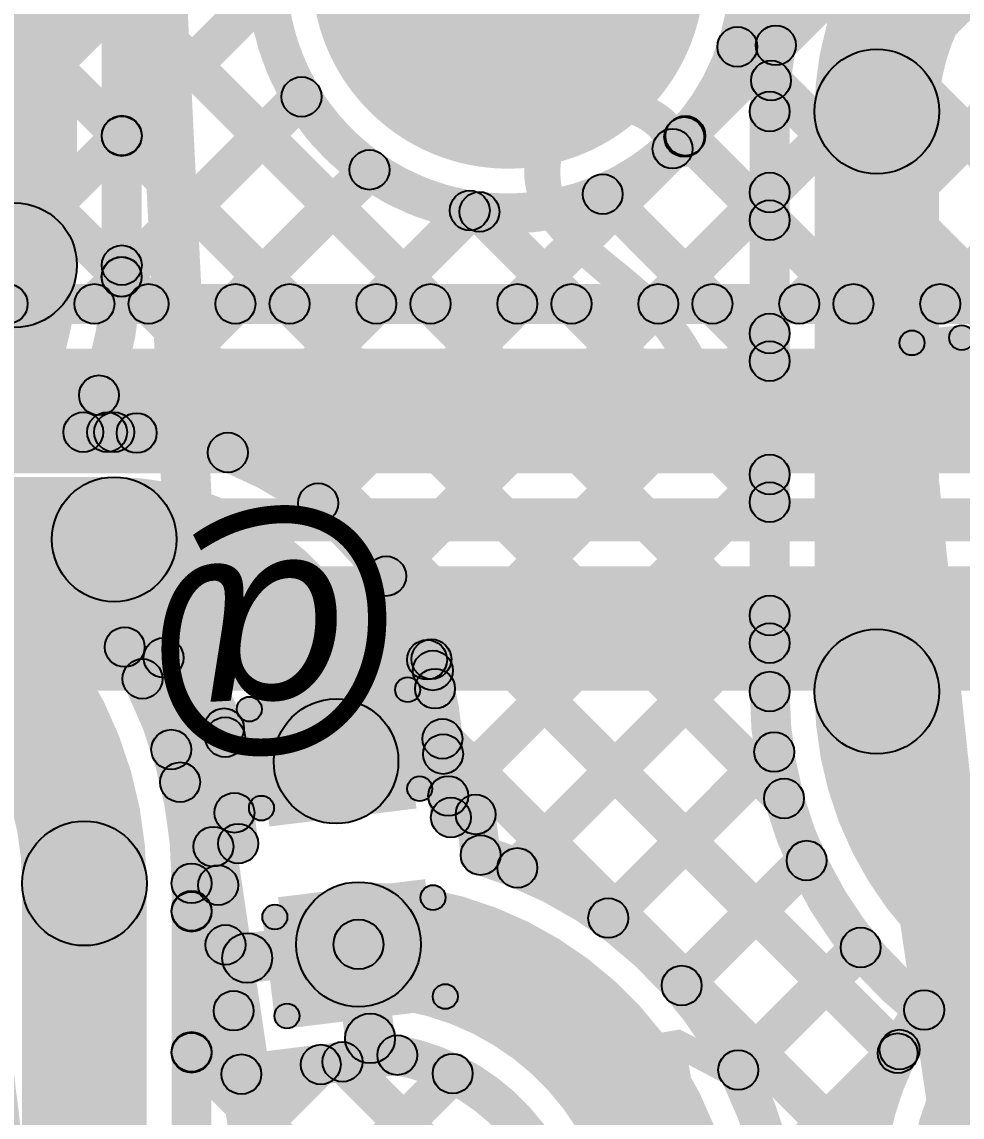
# Model space of a CAD drawing. Header units: millimetres. Extents: x -2.17 to 2.17, y -2.17 to 2.17.
# Drawn here: x -1.6715 to -1.4829, y -0.2296 to -0.0099 of the extents above; entities that cross this region are included whole.
import ezdxf

# ---------------------------------------------------------------- set-up
doc = ezdxf.new("R2010")
doc.units = ezdxf.units.MM
doc.header["$MEASUREMENT"] = 0
for name, color, linetype in [('BottomLayer', 5, 'Continuous'), ('BottomOverlay', 54, 'Continuous'), ('BottomSolder', 6, 'Continuous'), ('Mechanical2', 216, 'Continuous'), ('MultiLayer', 9, 'Continuous'), ('PadHoleLayer', 156, 'Continuous'), ('TopLayer', 1, 'Continuous'), ('TopOverlay', 2, 'Continuous'), ('TopPaste', 8, 'Continuous'), ('TopSolder', 216, 'Continuous')]:
    doc.layers.add(name, color=color, linetype=linetype)

# ---------------------------------------------------------------- blocks, each defined once
blk = doc.blocks.new('WS2812B_M____127')
at = {"layer": 'TopLayer'}
for points in [[(-0.09409, 0.05079), (-0.03504, 0.05079), (-0.03504, 0.01142), (-0.09409, 0.01142)], [(0.03504, 0.05079), (0.09409, 0.05079), (0.09409, 0.01142), (0.03504, 0.01142)], [(-0.09409, -0.01142), (-0.03504, -0.01142), (-0.03504, -0.05079), (-0.09409, -0.05079)], [(0.03504, -0.01142), (0.09409, -0.01142), (0.09409, -0.05079), (0.03504, -0.05079)]]:
    blk.add_hatch(color=1, dxfattribs=at).paths.add_polyline_path(points)
at = {"layer": 'TopOverlay'}
h = blk.add_hatch(color=2, dxfattribs=at)
edge = h.paths.add_edge_path()
edge.add_arc((-0.07, 0.07), 0.0025, 0, 360)
h = blk.add_hatch(color=2, dxfattribs=at)
edge = h.paths.add_edge_path()
edge.add_arc((-0.07, 0.07), 0.0025, 0, 360)
for points in [[(-0.07, 0.0675), (-0.07, 0.0725), (0.07, 0.0725), (0.07, 0.0675)], [(-0.0675, 0.06), (-0.0725, 0.06), (-0.0725, 0.07), (-0.0675, 0.07)], [(0.0725, 0.06), (0.0675, 0.06), (0.0675, 0.07), (0.0725, 0.07)], [(-0.0675, -0.07), (-0.0725, -0.07), (-0.0725, -0.06), (-0.0675, -0.06)], [(0.0725, -0.07), (0.0675, -0.07), (0.0675, -0.06), (0.0725, -0.06)], [(-0.07, -0.0725), (-0.07, -0.0675), (0.07, -0.0675), (0.07, -0.0725)]]:
    blk.add_hatch(color=2, dxfattribs=at).paths.add_polyline_path(points)
h = blk.add_hatch(color=2, dxfattribs=at)
edge = h.paths.add_edge_path()
edge.add_arc((0.07, 0.07), 0.0025, 0, 360)
h = blk.add_hatch(color=2, dxfattribs=at)
edge = h.paths.add_edge_path()
edge.add_arc((0.07, 0.07), 0.0025, 0, 360)
h = blk.add_hatch(color=2, dxfattribs=at)
edge = h.paths.add_edge_path()
edge.add_arc((-0.091, 0.061), 0.0025, 0, 360)
h = blk.add_hatch(color=2, dxfattribs=at)
edge = h.paths.add_edge_path()
edge.add_arc((-0.085, 0.061), 0.0025, 0, 360)
h = blk.add_hatch(color=2, dxfattribs=at)
edge = h.paths.add_edge_path()
edge.add_arc((-0.07, 0.06), 0.0025, 0, 360)
h = blk.add_hatch(color=2, dxfattribs=at)
edge = h.paths.add_edge_path()
edge.add_arc((0.07, 0.06), 0.0025, 0, 360)
h = blk.add_hatch(color=2, dxfattribs=at)
edge = h.paths.add_edge_path()
edge.add_arc((-0.07, -0.06), 0.0025, 0, 360)
h = blk.add_hatch(color=2, dxfattribs=at)
edge = h.paths.add_edge_path()
edge.add_arc((0.07, -0.06), 0.0025, 0, 360)
h = blk.add_hatch(color=2, dxfattribs=at)
edge = h.paths.add_edge_path()
edge.add_arc((-0.07, -0.07), 0.0025, 0, 360)
h = blk.add_hatch(color=2, dxfattribs=at)
edge = h.paths.add_edge_path()
edge.add_arc((-0.07, -0.07), 0.0025, 0, 360)
h = blk.add_hatch(color=2, dxfattribs=at)
edge = h.paths.add_edge_path()
edge.add_arc((0.07, -0.07), 0.0025, 0, 360)
h = blk.add_hatch(color=2, dxfattribs=at)
edge = h.paths.add_edge_path()
edge.add_arc((0.07, -0.07), 0.0025, 0, 360)
at = {"layer": 'TopPaste'}
for points in [[(-0.09409, 0.05079), (-0.03504, 0.05079), (-0.03504, 0.01142), (-0.09409, 0.01142)], [(0.03504, 0.05079), (0.09409, 0.05079), (0.09409, 0.01142), (0.03504, 0.01142)], [(-0.09409, -0.01142), (-0.03504, -0.01142), (-0.03504, -0.05079), (-0.09409, -0.05079)], [(0.03504, -0.01142), (0.09409, -0.01142), (0.09409, -0.05079), (0.03504, -0.05079)]]:
    blk.add_hatch(color=8, dxfattribs=at).paths.add_polyline_path(points)
at = {"layer": 'TopSolder'}
for points in [[(-0.09809, 0.05479), (-0.03104, 0.05479), (-0.03104, 0.00742), (-0.09809, 0.00742)], [(0.03104, 0.05479), (0.09809, 0.05479), (0.09809, 0.00742), (0.03104, 0.00742)], [(-0.09809, -0.00742), (-0.03104, -0.00742), (-0.03104, -0.05479), (-0.09809, -0.05479)], [(0.03104, -0.00742), (0.09809, -0.00742), (0.09809, -0.05479), (0.03104, -0.05479)]]:
    blk.add_hatch(color=216, dxfattribs=at).paths.add_polyline_path(points)
at = {"layer": 'TopOverlay', "const_width": 0.005}
blk.add_lwpolyline([(-0.085, 0.061, 1), (-0.091, 0.061, 1)], format="xyb", close=True, dxfattribs=at)
at = {"layer": 'TopOverlay'}
for centre in [(-0.07, 0.07), (-0.07, 0.07), (0.07, 0.07), (0.07, 0.07), (-0.091, 0.061), (-0.085, 0.061), (-0.07, 0.06), (0.07, 0.06), (-0.07, -0.06), (0.07, -0.06), (-0.07, -0.07), (-0.07, -0.07), (0.07, -0.07), (0.07, -0.07)]:
    blk.add_circle(centre, 0.0025, dxfattribs=at)
blk = doc.blocks.new('WS2812B_M____175')
at = {"layer": 'TopLayer'}
for points in [[(-0.09409, 0.05079), (-0.03504, 0.05079), (-0.03504, 0.01142), (-0.09409, 0.01142)], [(0.03504, 0.05079), (0.09409, 0.05079), (0.09409, 0.01142), (0.03504, 0.01142)], [(-0.09409, -0.01142), (-0.03504, -0.01142), (-0.03504, -0.05079), (-0.09409, -0.05079)], [(0.03504, -0.01142), (0.09409, -0.01142), (0.09409, -0.05079), (0.03504, -0.05079)]]:
    blk.add_hatch(color=1, dxfattribs=at).paths.add_polyline_path(points)
at = {"layer": 'TopOverlay'}
h = blk.add_hatch(color=2, dxfattribs=at)
edge = h.paths.add_edge_path()
edge.add_arc((-0.07, 0.07), 0.0025, 0, 360)
h = blk.add_hatch(color=2, dxfattribs=at)
edge = h.paths.add_edge_path()
edge.add_arc((-0.07, 0.07), 0.0025, 0, 360)
for points in [[(0.07, 0.0725), (0.07, 0.0675), (-0.07, 0.0675), (-0.07, 0.0725)], [(-0.0675, 0.06), (-0.0725, 0.06), (-0.0725, 0.07), (-0.0675, 0.07)], [(0.0725, 0.06), (0.0675, 0.06), (0.0675, 0.07), (0.0725, 0.07)], [(-0.0675, -0.07), (-0.0725, -0.07), (-0.0725, -0.06), (-0.0675, -0.06)], [(0.0725, -0.07), (0.0675, -0.07), (0.0675, -0.06), (0.0725, -0.06)], [(0.07, -0.0675), (0.07, -0.0725), (-0.07, -0.0725), (-0.07, -0.0675)]]:
    blk.add_hatch(color=2, dxfattribs=at).paths.add_polyline_path(points)
h = blk.add_hatch(color=2, dxfattribs=at)
edge = h.paths.add_edge_path()
edge.add_arc((0.07, 0.07), 0.0025, 0, 360)
h = blk.add_hatch(color=2, dxfattribs=at)
edge = h.paths.add_edge_path()
edge.add_arc((0.07, 0.07), 0.0025, 0, 360)
h = blk.add_hatch(color=2, dxfattribs=at)
edge = h.paths.add_edge_path()
edge.add_arc((-0.091, 0.061), 0.0025, 0, 360)
h = blk.add_hatch(color=2, dxfattribs=at)
edge = h.paths.add_edge_path()
edge.add_arc((-0.085, 0.061), 0.0025, 0, 360)
h = blk.add_hatch(color=2, dxfattribs=at)
edge = h.paths.add_edge_path()
edge.add_arc((-0.07, 0.06), 0.0025, 0, 360)
h = blk.add_hatch(color=2, dxfattribs=at)
edge = h.paths.add_edge_path()
edge.add_arc((0.07, 0.06), 0.0025, 0, 360)
h = blk.add_hatch(color=2, dxfattribs=at)
edge = h.paths.add_edge_path()
edge.add_arc((-0.07, -0.06), 0.0025, 0, 360)
h = blk.add_hatch(color=2, dxfattribs=at)
edge = h.paths.add_edge_path()
edge.add_arc((0.07, -0.06), 0.0025, 0, 360)
h = blk.add_hatch(color=2, dxfattribs=at)
edge = h.paths.add_edge_path()
edge.add_arc((-0.07, -0.07), 0.0025, 0, 360)
h = blk.add_hatch(color=2, dxfattribs=at)
edge = h.paths.add_edge_path()
edge.add_arc((-0.07, -0.07), 0.0025, 0, 360)
h = blk.add_hatch(color=2, dxfattribs=at)
edge = h.paths.add_edge_path()
edge.add_arc((0.07, -0.07), 0.0025, 0, 360)
h = blk.add_hatch(color=2, dxfattribs=at)
edge = h.paths.add_edge_path()
edge.add_arc((0.07, -0.07), 0.0025, 0, 360)
at = {"layer": 'TopPaste'}
for points in [[(-0.09409, 0.05079), (-0.03504, 0.05079), (-0.03504, 0.01142), (-0.09409, 0.01142)], [(0.03504, 0.05079), (0.09409, 0.05079), (0.09409, 0.01142), (0.03504, 0.01142)], [(-0.09409, -0.01142), (-0.03504, -0.01142), (-0.03504, -0.05079), (-0.09409, -0.05079)], [(0.03504, -0.01142), (0.09409, -0.01142), (0.09409, -0.05079), (0.03504, -0.05079)]]:
    blk.add_hatch(color=8, dxfattribs=at).paths.add_polyline_path(points)
at = {"layer": 'TopSolder'}
for points in [[(-0.09809, 0.05479), (-0.03104, 0.05479), (-0.03104, 0.00742), (-0.09809, 0.00742)], [(0.03104, 0.05479), (0.09809, 0.05479), (0.09809, 0.00742), (0.03104, 0.00742)], [(-0.09809, -0.00742), (-0.03104, -0.00742), (-0.03104, -0.05479), (-0.09809, -0.05479)], [(0.03104, -0.00742), (0.09809, -0.00742), (0.09809, -0.05479), (0.03104, -0.05479)]]:
    blk.add_hatch(color=216, dxfattribs=at).paths.add_polyline_path(points)
at = {"layer": 'TopOverlay', "const_width": 0.005}
blk.add_lwpolyline([(-0.085, 0.061, 1), (-0.091, 0.061, 1)], format="xyb", close=True, dxfattribs=at)
at = {"layer": 'TopOverlay'}
for centre in [(-0.07, 0.07), (-0.07, 0.07), (0.07, 0.07), (0.07, 0.07), (-0.091, 0.061), (-0.085, 0.061), (-0.07, 0.06), (0.07, 0.06), (-0.07, -0.06), (0.07, -0.06), (-0.07, -0.07), (-0.07, -0.07), (0.07, -0.07), (0.07, -0.07)]:
    blk.add_circle(centre, 0.0025, dxfattribs=at)
blk = doc.blocks.new('WS2812B_M____176')
at = {"layer": 'TopLayer'}
for points in [[(-0.09409, 0.05079), (-0.03504, 0.05079), (-0.03504, 0.01142), (-0.09409, 0.01142)], [(0.03504, 0.05079), (0.09409, 0.05079), (0.09409, 0.01142), (0.03504, 0.01142)], [(-0.09409, -0.01142), (-0.03504, -0.01142), (-0.03504, -0.05079), (-0.09409, -0.05079)], [(0.03504, -0.01142), (0.09409, -0.01142), (0.09409, -0.05079), (0.03504, -0.05079)]]:
    blk.add_hatch(color=1, dxfattribs=at).paths.add_polyline_path(points)
at = {"layer": 'TopOverlay'}
h = blk.add_hatch(color=2, dxfattribs=at)
edge = h.paths.add_edge_path()
edge.add_arc((-0.07, 0.07), 0.0025, 0, 360)
h = blk.add_hatch(color=2, dxfattribs=at)
edge = h.paths.add_edge_path()
edge.add_arc((-0.07, 0.07), 0.0025, 0, 360)
for points in [[(-0.07, 0.0675), (-0.07, 0.0725), (0.07, 0.0725), (0.07, 0.0675)], [(-0.0675, 0.06), (-0.0725, 0.06), (-0.0725, 0.07), (-0.0675, 0.07)], [(0.0725, 0.06), (0.0675, 0.06), (0.0675, 0.07), (0.0725, 0.07)], [(-0.0675, -0.07), (-0.0725, -0.07), (-0.0725, -0.06), (-0.0675, -0.06)], [(0.0725, -0.07), (0.0675, -0.07), (0.0675, -0.06), (0.0725, -0.06)], [(-0.07, -0.0725), (-0.07, -0.0675), (0.07, -0.0675), (0.07, -0.0725)]]:
    blk.add_hatch(color=2, dxfattribs=at).paths.add_polyline_path(points)
h = blk.add_hatch(color=2, dxfattribs=at)
edge = h.paths.add_edge_path()
edge.add_arc((0.07, 0.07), 0.0025, 0, 360)
h = blk.add_hatch(color=2, dxfattribs=at)
edge = h.paths.add_edge_path()
edge.add_arc((0.07, 0.07), 0.0025, 0, 360)
h = blk.add_hatch(color=2, dxfattribs=at)
edge = h.paths.add_edge_path()
edge.add_arc((-0.091, 0.061), 0.0025, 0, 360)
h = blk.add_hatch(color=2, dxfattribs=at)
edge = h.paths.add_edge_path()
edge.add_arc((-0.085, 0.061), 0.0025, 0, 360)
h = blk.add_hatch(color=2, dxfattribs=at)
edge = h.paths.add_edge_path()
edge.add_arc((-0.07, 0.06), 0.0025, 0, 360)
h = blk.add_hatch(color=2, dxfattribs=at)
edge = h.paths.add_edge_path()
edge.add_arc((0.07, 0.06), 0.0025, 0, 360)
h = blk.add_hatch(color=2, dxfattribs=at)
edge = h.paths.add_edge_path()
edge.add_arc((-0.07, -0.06), 0.0025, 0, 360)
h = blk.add_hatch(color=2, dxfattribs=at)
edge = h.paths.add_edge_path()
edge.add_arc((0.07, -0.06), 0.0025, 0, 360)
h = blk.add_hatch(color=2, dxfattribs=at)
edge = h.paths.add_edge_path()
edge.add_arc((-0.07, -0.07), 0.0025, 0, 360)
h = blk.add_hatch(color=2, dxfattribs=at)
edge = h.paths.add_edge_path()
edge.add_arc((-0.07, -0.07), 0.0025, 0, 360)
h = blk.add_hatch(color=2, dxfattribs=at)
edge = h.paths.add_edge_path()
edge.add_arc((0.07, -0.07), 0.0025, 0, 360)
h = blk.add_hatch(color=2, dxfattribs=at)
edge = h.paths.add_edge_path()
edge.add_arc((0.07, -0.07), 0.0025, 0, 360)
at = {"layer": 'TopPaste'}
for points in [[(-0.09409, 0.05079), (-0.03504, 0.05079), (-0.03504, 0.01142), (-0.09409, 0.01142)], [(0.03504, 0.05079), (0.09409, 0.05079), (0.09409, 0.01142), (0.03504, 0.01142)], [(-0.09409, -0.01142), (-0.03504, -0.01142), (-0.03504, -0.05079), (-0.09409, -0.05079)], [(0.03504, -0.01142), (0.09409, -0.01142), (0.09409, -0.05079), (0.03504, -0.05079)]]:
    blk.add_hatch(color=8, dxfattribs=at).paths.add_polyline_path(points)
at = {"layer": 'TopSolder'}
for points in [[(-0.09809, 0.05479), (-0.03104, 0.05479), (-0.03104, 0.00742), (-0.09809, 0.00742)], [(0.03104, 0.05479), (0.09809, 0.05479), (0.09809, 0.00742), (0.03104, 0.00742)], [(-0.09809, -0.00742), (-0.03104, -0.00742), (-0.03104, -0.05479), (-0.09809, -0.05479)], [(0.03104, -0.00742), (0.09809, -0.00742), (0.09809, -0.05479), (0.03104, -0.05479)]]:
    blk.add_hatch(color=216, dxfattribs=at).paths.add_polyline_path(points)
at = {"layer": 'TopOverlay', "const_width": 0.005}
blk.add_lwpolyline([(-0.085, 0.061, 1), (-0.091, 0.061, 1)], format="xyb", close=True, dxfattribs=at)
at = {"layer": 'TopOverlay'}
for centre in [(-0.07, 0.07), (-0.07, 0.07), (0.07, 0.07), (0.07, 0.07), (-0.091, 0.061), (-0.085, 0.061), (-0.07, 0.06), (0.07, 0.06), (-0.07, -0.06), (0.07, -0.06), (-0.07, -0.07), (-0.07, -0.07), (0.07, -0.07), (0.07, -0.07)]:
    blk.add_circle(centre, 0.0025, dxfattribs=at)
blk = doc.blocks.new('C__0402_302')
at = {"layer": 'TopLayer'}
for points in [[(-0.0275, -0.0125), (-0.0275, 0.0125), (-0.0095, 0.0125), (-0.0095, -0.0125)], [(0.0095, -0.0125), (0.0095, 0.0125), (0.0275, 0.0125), (0.0275, -0.0125)]]:
    blk.add_hatch(color=1, dxfattribs=at).paths.add_polyline_path(points)
at = {"layer": 'TopOverlay'}
h = blk.add_hatch(color=2, dxfattribs=at)
edge = h.paths.add_edge_path()
edge.add_arc((-0.031, 0.016), 0.0025, 0, 360)
h = blk.add_hatch(color=2, dxfattribs=at)
edge = h.paths.add_edge_path()
edge.add_arc((-0.031, 0.016), 0.0025, 0, 360)
for points in [[(-0.011, 0.0185), (-0.011, 0.0135), (-0.031, 0.0135), (-0.031, 0.0185)], [(0.031, 0.0185), (0.031, 0.0135), (0.011, 0.0135), (0.011, 0.0185)], [(-0.0335, 0.016), (-0.0285, 0.016), (-0.0285, -0.016), (-0.0335, -0.016)], [(0.0285, 0.016), (0.0335, 0.016), (0.0335, -0.016), (0.0285, -0.016)], [(-0.011, -0.0135), (-0.011, -0.0185), (-0.031, -0.0185), (-0.031, -0.0135)], [(0.031, -0.0135), (0.031, -0.0185), (0.011, -0.0185), (0.011, -0.0135)]]:
    blk.add_hatch(color=2, dxfattribs=at).paths.add_polyline_path(points)
h = blk.add_hatch(color=2, dxfattribs=at)
edge = h.paths.add_edge_path()
edge.add_arc((-0.011, 0.016), 0.0025, 0, 360)
h = blk.add_hatch(color=2, dxfattribs=at)
edge = h.paths.add_edge_path()
edge.add_arc((0.011, 0.016), 0.0025, 0, 360)
h = blk.add_hatch(color=2, dxfattribs=at)
edge = h.paths.add_edge_path()
edge.add_arc((0.031, 0.016), 0.0025, 0, 360)
h = blk.add_hatch(color=2, dxfattribs=at)
edge = h.paths.add_edge_path()
edge.add_arc((0.031, 0.016), 0.0025, 0, 360)
h = blk.add_hatch(color=2, dxfattribs=at)
edge = h.paths.add_edge_path()
edge.add_arc((-0.031, -0.016), 0.0025, 0, 360)
h = blk.add_hatch(color=2, dxfattribs=at)
edge = h.paths.add_edge_path()
edge.add_arc((-0.031, -0.016), 0.0025, 0, 360)
h = blk.add_hatch(color=2, dxfattribs=at)
edge = h.paths.add_edge_path()
edge.add_arc((-0.011, -0.016), 0.0025, 0, 360)
h = blk.add_hatch(color=2, dxfattribs=at)
edge = h.paths.add_edge_path()
edge.add_arc((0.011, -0.016), 0.0025, 0, 360)
h = blk.add_hatch(color=2, dxfattribs=at)
edge = h.paths.add_edge_path()
edge.add_arc((0.031, -0.016), 0.0025, 0, 360)
h = blk.add_hatch(color=2, dxfattribs=at)
edge = h.paths.add_edge_path()
edge.add_arc((0.031, -0.016), 0.0025, 0, 360)
at = {"layer": 'TopPaste'}
for points in [[(-0.0275, -0.0125), (-0.0275, 0.0125), (-0.0095, 0.0125), (-0.0095, -0.0125)], [(0.0095, -0.0125), (0.0095, 0.0125), (0.0275, 0.0125), (0.0275, -0.0125)]]:
    blk.add_hatch(color=8, dxfattribs=at).paths.add_polyline_path(points)
at = {"layer": 'TopSolder'}
for points in [[(-0.02986, -0.01486), (-0.02986, 0.01486), (-0.00714, 0.01486), (-0.00714, -0.01486)], [(0.00714, -0.01486), (0.00714, 0.01486), (0.02986, 0.01486), (0.02986, -0.01486)]]:
    blk.add_hatch(color=216, dxfattribs=at).paths.add_polyline_path(points)
at = {"layer": 'TopOverlay'}
for centre in [(-0.031, 0.016), (-0.031, 0.016), (-0.011, 0.016), (0.011, 0.016), (0.031, 0.016), (0.031, 0.016), (-0.031, -0.016), (-0.031, -0.016), (-0.011, -0.016), (0.011, -0.016), (0.031, -0.016), (0.031, -0.016)]:
    blk.add_circle(centre, 0.0025, dxfattribs=at)

msp = doc.modelspace()

# ---------------------------------------------------------------- hatches: boundary and pattern name
at = {"layer": 'BottomLayer'}
for points in [[(-1.96733, 0.24906), (-1.96168, 0.25472), (-1.64329, -0.06367), (-1.64895, -0.06933)], [(-1.93905, 0.24906), (-1.93339, 0.25472), (-1.615, -0.06367), (-1.62066, -0.06933)], [(-1.91077, 0.24906), (-1.90511, 0.25472), (-1.58672, -0.06367), (-1.59238, -0.06933)], [(-1.71073, -0.06933), (-1.71638, -0.06367), (-1.398, 0.25472), (-1.39234, 0.24906)], [(-1.54102, -0.06933), (-1.54668, -0.06367), (-1.22829, 0.25472), (-1.22263, 0.24906)], [(-1.53581, -0.03583), (-1.54147, -0.03018), (-1.25657, 0.25472), (-1.25092, 0.24906)], [(-1.51274, -0.06933), (-1.51839, -0.06367), (-1.25037, 0.20436), (-1.24471, 0.1987)], [(-1.48445, -0.06933), (-1.49011, -0.06367), (-1.25221, 0.17423), (-1.24655, 0.16858)], [(-1.53016, 0.00987), (-1.5245, 0.01553), (-1.4453, -0.06367), (-1.45096, -0.06933)], [(-1.68244, -0.06933), (-1.6881, -0.06367), (-1.62507, -0.00064), (-1.61942, -0.0063)], [(-1.53082, -0.01775), (-1.52516, -0.01209), (-1.47358, -0.06367), (-1.47924, -0.06933)], [(-1.65416, -0.06933), (-1.65982, -0.06367), (-1.61827, -0.02212), (-1.61261, -0.02778)], [(-1.54125, -0.0356), (-1.5356, -0.02994), (-1.50187, -0.06367), (-1.50752, -0.06933)], [(-1.56931, -0.06933), (-1.57496, -0.06367), (-1.54382, -0.03253), (-1.53817, -0.03819)], [(-1.62588, -0.06933), (-1.63153, -0.06367), (-1.60462, -0.03676), (-1.59896, -0.04242)], [(-1.55783, -0.04731), (-1.55217, -0.04165), (-1.53015, -0.06367), (-1.53581, -0.06933)], [(-1.59759, -0.06933), (-1.60325, -0.06367), (-1.5845, -0.04493), (-1.57885, -0.05059)], [(-1.58256, -0.05086), (-1.57691, -0.0452), (-1.55844, -0.06367), (-1.56409, -0.06933)], [(-1.905, -0.0705), (-1.905, -0.0625), (-1.38339, -0.0625), (-1.38339, -0.0705)], [(-1.905, -0.1005), (-1.905, -0.0755), (-1.38339, -0.0755), (-1.38339, -0.1005)], [(-1.97, -0.11411), (-1.97, -0.10611), (-1.272, -0.10611), (-1.272, -0.11411)], [(-1.905, -0.1135), (-1.905, -0.1055), (-1.38339, -0.1055), (-1.38339, -0.1135)], [(-1.97, -0.14411), (-1.97, -0.11911), (-1.272, -0.11911), (-1.272, -0.14411)]]:
    msp.add_hatch(color=5, dxfattribs=at).paths.add_polyline_path(points)
h = msp.add_hatch(color=5, dxfattribs=at)
edge = h.paths.add_edge_path()
edge.add_arc((-1.574, 0), 0.03, 0, 360)
h = msp.add_hatch(color=5, dxfattribs=at)
edge = h.paths.add_edge_path()
edge.add_arc((-1.52799, -0.01492), 0.004, 0, 360)
h = msp.add_hatch(color=5, dxfattribs=at)
edge = h.paths.add_edge_path()
edge.add_arc((-1.61544, -0.02495), 0.004, 0, 360)
h = msp.add_hatch(color=5, dxfattribs=at)
edge = h.paths.add_edge_path()
edge.add_arc((-1.53864, -0.033), 0.004, 0, 360)
h = msp.add_hatch(color=5, dxfattribs=at)
edge = h.paths.add_edge_path()
edge.add_arc((-1.53842, -0.03277), 0.004, 0, 360)
h = msp.add_hatch(color=5, dxfattribs=at)
edge = h.paths.add_edge_path()
edge.add_arc((-1.54099, -0.03536), 0.004, 0, 360)
h = msp.add_hatch(color=5, dxfattribs=at)
edge = h.paths.add_edge_path()
edge.add_arc((-1.60179, -0.03959), 0.004, 0, 360)
h = msp.add_hatch(color=5, dxfattribs=at)
edge = h.paths.add_edge_path()
edge.add_arc((-1.555, -0.04448), 0.004, 0, 360)
h = msp.add_hatch(color=5, dxfattribs=at)
edge = h.paths.add_edge_path()
edge.add_arc((-1.58168, -0.04776), 0.004, 0, 360)
h = msp.add_hatch(color=5, dxfattribs=at)
edge = h.paths.add_edge_path()
edge.add_arc((-1.57973, -0.04803), 0.004, 0, 360)
h = msp.add_hatch(color=5, dxfattribs=at)
edge = h.paths.add_edge_path()
edge.add_arc((-1.6744, -0.0665), 0.004, 0, 360)
h = msp.add_hatch(color=5, dxfattribs=at)
edge = h.paths.add_edge_path()
edge.add_arc((-1.65699, -0.0665), 0.004, 0, 360)
h = msp.add_hatch(color=5, dxfattribs=at)
edge = h.paths.add_edge_path()
edge.add_arc((-1.64612, -0.0665), 0.004, 0, 360)
h = msp.add_hatch(color=5, dxfattribs=at)
edge = h.paths.add_edge_path()
edge.add_arc((-1.6287, -0.0665), 0.004, 0, 360)
h = msp.add_hatch(color=5, dxfattribs=at)
edge = h.paths.add_edge_path()
edge.add_arc((-1.61783, -0.0665), 0.004, 0, 360)
h = msp.add_hatch(color=5, dxfattribs=at)
edge = h.paths.add_edge_path()
edge.add_arc((-1.60042, -0.0665), 0.004, 0, 360)
h = msp.add_hatch(color=5, dxfattribs=at)
edge = h.paths.add_edge_path()
edge.add_arc((-1.58955, -0.0665), 0.004, 0, 360)
h = msp.add_hatch(color=5, dxfattribs=at)
edge = h.paths.add_edge_path()
edge.add_arc((-1.57213, -0.0665), 0.004, 0, 360)
h = msp.add_hatch(color=5, dxfattribs=at)
edge = h.paths.add_edge_path()
edge.add_arc((-1.56126, -0.0665), 0.004, 0, 360)
h = msp.add_hatch(color=5, dxfattribs=at)
edge = h.paths.add_edge_path()
edge.add_arc((-1.54385, -0.0665), 0.004, 0, 360)
h = msp.add_hatch(color=5, dxfattribs=at)
edge = h.paths.add_edge_path()
edge.add_arc((-1.53298, -0.0665), 0.004, 0, 360)
h = msp.add_hatch(color=5, dxfattribs=at)
edge = h.paths.add_edge_path()
edge.add_arc((-1.51557, -0.0665), 0.004, 0, 360)
h = msp.add_hatch(color=5, dxfattribs=at)
edge = h.paths.add_edge_path()
edge.add_arc((-1.5047, -0.0665), 0.004, 0, 360)
h = msp.add_hatch(color=5, dxfattribs=at)
edge = h.paths.add_edge_path()
edge.add_arc((-1.48728, -0.0665), 0.004, 0, 360)
at = {"layer": 'BottomSolder'}
h = msp.add_hatch(color=6, dxfattribs=at)
edge = h.paths.add_edge_path()
edge.add_arc((-1.574, 0), 0.034, 0, 360)
at = {"layer": 'MultiLayer'}
h = msp.add_hatch(color=9, dxfattribs=at)
edge = h.paths.add_edge_path()
edge.add_arc((-1.574, 0), 0.03, 0, 360)
at = {"layer": 'PadHoleLayer'}
h = msp.add_hatch(color=156, dxfattribs=at)
edge = h.paths.add_edge_path()
edge.add_arc((-1.574, 0), 0.03937, 0, 360)
at = {"layer": 'TopLayer'}
for points in [[(-1.6605, -0.05874), (-1.6855, -0.05874), (-1.6855, 0.04057), (-1.6605, 0.04057)], [(-1.6475, -0.05874), (-1.6555, -0.05874), (-1.6555, 0.04057), (-1.6475, 0.04057)], [(-1.64867, -0.03556), (-1.65433, -0.0299), (-1.62507, -0.00064), (-1.61942, -0.0063)], [(-1.65433, -0.00738), (-1.64867, -0.00172), (-1.51867, -0.13172), (-1.52433, -0.13738)], [(-1.53581, -0.03583), (-1.54147, -0.03018), (-1.52309, -0.01179), (-1.51743, -0.01745)], [(-1.53082, -0.01775), (-1.52516, -0.01209), (-1.5184, -0.01885), (-1.52406, -0.02451)], [(-1.64871, -0.06388), (-1.65436, -0.05822), (-1.61827, -0.02212), (-1.61261, -0.02778)], [(-1.5175, -0.14426), (-1.5255, -0.14426), (-1.5255, -0.0279), (-1.5175, -0.0279)], [(-1.4875, -0.14426), (-1.5125, -0.14426), (-1.5125, -0.0279), (-1.4875, -0.0279)], [(-1.65433, -0.03566), (-1.64867, -0.03), (-1.51579, -0.16289), (-1.52145, -0.16854)], [(-1.54125, -0.0356), (-1.5356, -0.02994), (-1.51867, -0.04687), (-1.52433, -0.05252)], [(-1.60926, -0.10928), (-1.61492, -0.10363), (-1.54382, -0.03253), (-1.53817, -0.03819)], [(-1.65161, -0.09506), (-1.65727, -0.08941), (-1.60462, -0.03676), (-1.59896, -0.04242)], [(-1.59562, -0.12393), (-1.60128, -0.11827), (-1.52433, -0.04132), (-1.51867, -0.04698)], [(-1.55783, -0.04731), (-1.55217, -0.04165), (-1.51867, -0.07515), (-1.52433, -0.08081)], [(-1.62739, -0.09913), (-1.63305, -0.09347), (-1.5845, -0.04493), (-1.57885, -0.05059)], [(-1.58256, -0.05086), (-1.57691, -0.0452), (-1.51867, -0.10344), (-1.52433, -0.10909)], [(-1.65436, -0.06391), (-1.64871, -0.05825), (-1.49298, -0.21398), (-1.49864, -0.21963)], [(-1.58626, -0.14285), (-1.59191, -0.13719), (-1.52433, -0.06961), (-1.51867, -0.07526)], [(-1.65891, -0.08765), (-1.65325, -0.08199), (-1.64568, -0.08956), (-1.65134, -0.09522)], [(-1.65922, -0.09623), (-1.65922, -0.08823), (-1.65302, -0.08823), (-1.65302, -0.09623)], [(-1.58316, -0.16804), (-1.58882, -0.16238), (-1.52433, -0.09789), (-1.51867, -0.10355)], [(-1.728, -0.12623), (-1.728, -0.10123), (-1.65302, -0.10123), (-1.65302, -0.12623)], [(-1.5693, -0.18246), (-1.57496, -0.17681), (-1.52433, -0.12617), (-1.51867, -0.13183)], [(-1.64451, -0.14453), (-1.65016, -0.13887), (-1.64594, -0.13465), (-1.64028, -0.14031)], [(-1.59333, -0.13825), (-1.58539, -0.13727), (-1.58467, -0.1432), (-1.59261, -0.14417)], [(-1.63697, -0.16528), (-1.64263, -0.15962), (-1.63359, -0.15059), (-1.62794, -0.15624)], [(-1.63495, -0.15211), (-1.62701, -0.15113), (-1.62417, -0.17428), (-1.63211, -0.17525)], [(-1.58999, -0.15657), (-1.58434, -0.15091), (-1.49936, -0.23588), (-1.50502, -0.24154)], [(-1.6444, -0.15873), (-1.63874, -0.15307), (-1.62608, -0.16574), (-1.63173, -0.17139)], [(-1.55107, -0.19252), (-1.55673, -0.18686), (-1.52342, -0.15355), (-1.51776, -0.15921)], [(-1.591, -0.15729), (-1.58305, -0.15632), (-1.58149, -0.16904), (-1.58943, -0.17001)], [(-1.58498, -0.17349), (-1.58595, -0.16555), (-1.58099, -0.16494), (-1.58001, -0.17288)], [(-1.58447, -0.1694), (-1.57653, -0.16843), (-1.57553, -0.17657), (-1.58347, -0.17755)], [(-1.63262, -0.17934), (-1.63359, -0.1714), (-1.62863, -0.17079), (-1.62766, -0.17873)], [(-1.63708, -0.17586), (-1.62914, -0.17489), (-1.62353, -0.22054), (-1.63147, -0.22152)], [(-1.53634, -0.20606), (-1.54199, -0.20041), (-1.51692, -0.17534), (-1.51127, -0.18099)], [(-1.63467, -0.19126), (-1.64033, -0.18561), (-1.63499, -0.18026), (-1.62933, -0.18592)], [(-1.6465, -0.27953), (-1.6715, -0.27953), (-1.6715, -0.18273), (-1.6465, -0.18273)], [(-1.6335, -0.27953), (-1.6415, -0.27953), (-1.6415, -0.18273), (-1.6335, -0.18273)], [(-1.64033, -0.19108), (-1.63467, -0.18543), (-1.62786, -0.19224), (-1.63352, -0.19789)], [(-1.62572, -0.20268), (-1.62694, -0.19275), (-1.60461, -0.19001), (-1.60339, -0.19994)], [(-1.52498, -0.223), (-1.53064, -0.21734), (-1.50607, -0.19277), (-1.50041, -0.19843)], [(-1.60896, -0.19558), (-1.59904, -0.19436), (-1.59672, -0.21322), (-1.60665, -0.21444)], [(-1.63467, -0.21955), (-1.64033, -0.21389), (-1.63189, -0.20545), (-1.62624, -0.21111)], [(-1.64033, -0.21937), (-1.63467, -0.21371), (-1.55867, -0.28971), (-1.56433, -0.29537)], [(-1.62701, -0.225), (-1.62799, -0.21706), (-1.59671, -0.21322), (-1.59573, -0.22116)], [(-1.51757, -0.24387), (-1.52323, -0.23821), (-1.49827, -0.21325), (-1.49261, -0.21891)], [(-1.63467, -0.24783), (-1.64033, -0.24217), (-1.6144, -0.21625), (-1.60874, -0.2219)], [(-1.61004, -0.22137), (-1.60439, -0.21571), (-1.55867, -0.26143), (-1.56433, -0.26708)], [(-1.63467, -0.27612), (-1.64033, -0.27046), (-1.58794, -0.21807), (-1.58228, -0.22373)]]:
    msp.add_hatch(color=1, dxfattribs=at).paths.add_polyline_path(points)
h = msp.add_hatch(color=1, dxfattribs=at)
edge = h.paths.add_edge_path()
edge.add_arc((-1.574, 0), 0.03, 0, 360)
h = msp.add_hatch(color=1, dxfattribs=at)
edge = h.paths.add_edge_path()
edge.add_arc((-1.52799, -0.01492), 0.004, 0, 360)
h = msp.add_hatch(color=1, dxfattribs=at)
edge = h.paths.add_edge_path()
edge.add_arc((-1.52026, -0.01462), 0.004, 0, 360)
h = msp.add_hatch(color=1, dxfattribs=at)
edge = h.paths.add_edge_path()
edge.add_arc((-1.5, -0.0279), 0.0125, 0, 360)
h = msp.add_hatch(color=1, dxfattribs=at)
edge = h.paths.add_edge_path()
edge.add_arc((-1.5, -0.0279), 0.0125, 0, 360)
h = msp.add_hatch(color=1, dxfattribs=at)
edge = h.paths.add_edge_path()
edge.add_arc((-1.52123, -0.02168), 0.004, 0, 360)
h = msp.add_hatch(color=1, dxfattribs=at)
edge = h.paths.add_edge_path()
edge.add_arc((-1.61544, -0.02495), 0.004, 0, 360)
h = msp.add_hatch(color=1, dxfattribs=at)
edge = h.paths.add_edge_path()
edge.add_arc((-1.5215, -0.0279), 0.004, 0, 360)
h = msp.add_hatch(color=1, dxfattribs=at)
edge = h.paths.add_edge_path()
edge.add_arc((-1.5215, -0.0279), 0.004, 0, 360)
h = msp.add_hatch(color=1, dxfattribs=at)
edge = h.paths.add_edge_path()
edge.add_arc((-1.6515, -0.03273), 0.004, 0, 360)
h = msp.add_hatch(color=1, dxfattribs=at)
edge = h.paths.add_edge_path()
edge.add_arc((-1.6515, -0.03283), 0.004, 0, 360)
h = msp.add_hatch(color=1, dxfattribs=at)
edge = h.paths.add_edge_path()
edge.add_arc((-1.53864, -0.033), 0.004, 0, 360)
h = msp.add_hatch(color=1, dxfattribs=at)
edge = h.paths.add_edge_path()
edge.add_arc((-1.53842, -0.03277), 0.004, 0, 360)
h = msp.add_hatch(color=1, dxfattribs=at)
edge = h.paths.add_edge_path()
edge.add_arc((-1.54099, -0.03536), 0.004, 0, 360)
h = msp.add_hatch(color=1, dxfattribs=at)
edge = h.paths.add_edge_path()
edge.add_arc((-1.60179, -0.03959), 0.004, 0, 360)
h = msp.add_hatch(color=1, dxfattribs=at)
edge = h.paths.add_edge_path()
edge.add_arc((-1.555, -0.04448), 0.004, 0, 360)
h = msp.add_hatch(color=1, dxfattribs=at)
edge = h.paths.add_edge_path()
edge.add_arc((-1.5215, -0.04415), 0.004, 0, 360)
h = msp.add_hatch(color=1, dxfattribs=at)
edge = h.paths.add_edge_path()
edge.add_arc((-1.58168, -0.04776), 0.004, 0, 360)
h = msp.add_hatch(color=1, dxfattribs=at)
edge = h.paths.add_edge_path()
edge.add_arc((-1.57973, -0.04803), 0.004, 0, 360)
h = msp.add_hatch(color=1, dxfattribs=at)
edge = h.paths.add_edge_path()
edge.add_arc((-1.5215, -0.0497), 0.004, 0, 360)
h = msp.add_hatch(color=1, dxfattribs=at)
edge = h.paths.add_edge_path()
edge.add_arc((-1.673, -0.05874), 0.0125, 0, 360)
h = msp.add_hatch(color=1, dxfattribs=at)
edge = h.paths.add_edge_path()
edge.add_arc((-1.673, -0.05874), 0.0125, 0, 360)
h = msp.add_hatch(color=1, dxfattribs=at)
edge = h.paths.add_edge_path()
edge.add_arc((-1.6515, -0.05874), 0.004, 0, 360)
h = msp.add_hatch(color=1, dxfattribs=at)
edge = h.paths.add_edge_path()
edge.add_arc((-1.6515, -0.05874), 0.004, 0, 360)
h = msp.add_hatch(color=1, dxfattribs=at)
edge = h.paths.add_edge_path()
edge.add_arc((-1.65153, -0.06105), 0.004, 0, 360)
h = msp.add_hatch(color=1, dxfattribs=at)
edge = h.paths.add_edge_path()
edge.add_arc((-1.65154, -0.06108), 0.004, 0, 360)
h = msp.add_hatch(color=1, dxfattribs=at)
edge = h.paths.add_edge_path()
edge.add_arc((-1.5215, -0.07243), 0.004, 0, 360)
h = msp.add_hatch(color=1, dxfattribs=at)
edge = h.paths.add_edge_path()
edge.add_arc((-1.5215, -0.07798), 0.004, 0, 360)
h = msp.add_hatch(color=1, dxfattribs=at)
edge = h.paths.add_edge_path()
edge.add_arc((-1.65608, -0.08482), 0.004, 0, 360)
h = msp.add_hatch(color=1, dxfattribs=at)
edge = h.paths.add_edge_path()
edge.add_arc((-1.65922, -0.09223), 0.004, 0, 360)
h = msp.add_hatch(color=1, dxfattribs=at)
edge = h.paths.add_edge_path()
edge.add_arc((-1.65922, -0.09223), 0.004, 0, 360)
h = msp.add_hatch(color=1, dxfattribs=at)
edge = h.paths.add_edge_path()
edge.add_arc((-1.65444, -0.09223), 0.004, 0, 360)
h = msp.add_hatch(color=1, dxfattribs=at)
edge = h.paths.add_edge_path()
edge.add_arc((-1.65302, -0.09223), 0.004, 0, 360)
h = msp.add_hatch(color=1, dxfattribs=at)
edge = h.paths.add_edge_path()
edge.add_arc((-1.65302, -0.09223), 0.004, 0, 360)
h = msp.add_hatch(color=1, dxfattribs=at)
edge = h.paths.add_edge_path()
edge.add_arc((-1.64851, -0.09239), 0.004, 0, 360)
h = msp.add_hatch(color=1, dxfattribs=at)
edge = h.paths.add_edge_path()
edge.add_arc((-1.63022, -0.0963), 0.004, 0, 360)
h = msp.add_hatch(color=1, dxfattribs=at)
edge = h.paths.add_edge_path()
edge.add_arc((-1.5215, -0.10072), 0.004, 0, 360)
h = msp.add_hatch(color=1, dxfattribs=at)
edge = h.paths.add_edge_path()
edge.add_arc((-1.65302, -0.11373), 0.0125, 0, 360)
h = msp.add_hatch(color=1, dxfattribs=at)
edge = h.paths.add_edge_path()
edge.add_arc((-1.65302, -0.11373), 0.0125, 0, 360)
h = msp.add_hatch(color=1, dxfattribs=at)
edge = h.paths.add_edge_path()
edge.add_arc((-1.61209, -0.10646), 0.004, 0, 360)
h = msp.add_hatch(color=1, dxfattribs=at)
edge = h.paths.add_edge_path()
edge.add_arc((-1.5215, -0.10626), 0.004, 0, 360)
h = msp.add_hatch(color=1, dxfattribs=at)
edge = h.paths.add_edge_path()
edge.add_arc((-1.59845, -0.1211), 0.004, 0, 360)
h = msp.add_hatch(color=1, dxfattribs=at)
edge = h.paths.add_edge_path()
edge.add_arc((-1.5215, -0.129), 0.004, 0, 360)
h = msp.add_hatch(color=1, dxfattribs=at)
edge = h.paths.add_edge_path()
edge.add_arc((-1.65091, -0.13533), 0.004, 0, 360)
h = msp.add_hatch(color=1, dxfattribs=at)
edge = h.paths.add_edge_path()
edge.add_arc((-1.65091, -0.13533), 0.004, 0, 360)
h = msp.add_hatch(color=1, dxfattribs=at)
edge = h.paths.add_edge_path()
edge.add_arc((-1.5215, -0.13455), 0.004, 0, 360)
h = msp.add_hatch(color=1, dxfattribs=at)
edge = h.paths.add_edge_path()
edge.add_arc((-1.5, -0.14426), 0.0125, 0, 360)
h = msp.add_hatch(color=1, dxfattribs=at)
edge = h.paths.add_edge_path()
edge.add_arc((-1.5, -0.14426), 0.0125, 0, 360)
h = msp.add_hatch(color=1, dxfattribs=at)
edge = h.paths.add_edge_path()
edge.add_arc((-1.64311, -0.13748), 0.004, 0, 360)
h = msp.add_hatch(color=1, dxfattribs=at)
edge = h.paths.add_edge_path()
edge.add_arc((-1.59023, -0.13787), 0.004, 0, 360)
h = msp.add_hatch(color=1, dxfattribs=at)
edge = h.paths.add_edge_path()
edge.add_arc((-1.59023, -0.13787), 0.004, 0, 360)
h = msp.add_hatch(color=1, dxfattribs=at)
edge = h.paths.add_edge_path()
edge.add_arc((-1.58936, -0.13776), 0.004, 0, 360)
h = msp.add_hatch(color=1, dxfattribs=at)
edge = h.paths.add_edge_path()
edge.add_arc((-1.58909, -0.14002), 0.004, 0, 360)
h = msp.add_hatch(color=1, dxfattribs=at)
edge = h.paths.add_edge_path()
edge.add_arc((-1.64734, -0.1417), 0.004, 0, 360)
h = msp.add_hatch(color=1, dxfattribs=at)
edge = h.paths.add_edge_path()
edge.add_arc((-1.58864, -0.14368), 0.004, 0, 360)
h = msp.add_hatch(color=1, dxfattribs=at)
edge = h.paths.add_edge_path()
edge.add_arc((-1.58864, -0.14368), 0.004, 0, 360)
h = msp.add_hatch(color=1, dxfattribs=at)
edge = h.paths.add_edge_path()
edge.add_arc((-1.58864, -0.14368), 0.004, 0, 360)
h = msp.add_hatch(color=1, dxfattribs=at)
edge = h.paths.add_edge_path()
edge.add_arc((-1.5215, -0.14426), 0.004, 0, 360)
h = msp.add_hatch(color=1, dxfattribs=at)
edge = h.paths.add_edge_path()
edge.add_arc((-1.5215, -0.14426), 0.004, 0, 360)
h = msp.add_hatch(color=1, dxfattribs=at)
edge = h.paths.add_edge_path()
edge.add_arc((-1.60851, -0.15825), 0.0125, 0, 360)
h = msp.add_hatch(color=1, dxfattribs=at)
edge = h.paths.add_edge_path()
edge.add_arc((-1.63098, -0.15162), 0.004, 0, 360)
h = msp.add_hatch(color=1, dxfattribs=at)
edge = h.paths.add_edge_path()
edge.add_arc((-1.63098, -0.15162), 0.004, 0, 360)
h = msp.add_hatch(color=1, dxfattribs=at)
edge = h.paths.add_edge_path()
edge.add_arc((-1.63076, -0.15341), 0.004, 0, 360)
h = msp.add_hatch(color=1, dxfattribs=at)
edge = h.paths.add_edge_path()
edge.add_arc((-1.58716, -0.15374), 0.004, 0, 360)
h = msp.add_hatch(color=1, dxfattribs=at)
edge = h.paths.add_edge_path()
edge.add_arc((-1.64157, -0.1559), 0.004, 0, 360)
h = msp.add_hatch(color=1, dxfattribs=at)
edge = h.paths.add_edge_path()
edge.add_arc((-1.58702, -0.1568), 0.004, 0, 360)
h = msp.add_hatch(color=1, dxfattribs=at)
edge = h.paths.add_edge_path()
edge.add_arc((-1.58702, -0.1568), 0.004, 0, 360)
h = msp.add_hatch(color=1, dxfattribs=at)
edge = h.paths.add_edge_path()
edge.add_arc((-1.52059, -0.15638), 0.004, 0, 360)
h = msp.add_hatch(color=1, dxfattribs=at)
edge = h.paths.add_edge_path()
edge.add_arc((-1.6398, -0.16245), 0.004, 0, 360)
h = msp.add_hatch(color=1, dxfattribs=at)
edge = h.paths.add_edge_path()
edge.add_arc((-1.58599, -0.16521), 0.004, 0, 360)
h = msp.add_hatch(color=1, dxfattribs=at)
edge = h.paths.add_edge_path()
edge.add_arc((-1.51862, -0.16571), 0.004, 0, 360)
h = msp.add_hatch(color=1, dxfattribs=at)
edge = h.paths.add_edge_path()
edge.add_arc((-1.6289, -0.16857), 0.004, 0, 360)
h = msp.add_hatch(color=1, dxfattribs=at)
edge = h.paths.add_edge_path()
edge.add_arc((-1.58546, -0.16952), 0.004, 0, 360)
h = msp.add_hatch(color=1, dxfattribs=at)
edge = h.paths.add_edge_path()
edge.add_arc((-1.58546, -0.16952), 0.004, 0, 360)
h = msp.add_hatch(color=1, dxfattribs=at)
edge = h.paths.add_edge_path()
edge.add_arc((-1.5805, -0.16891), 0.004, 0, 360)
h = msp.add_hatch(color=1, dxfattribs=at)
edge = h.paths.add_edge_path()
edge.add_arc((-1.5805, -0.16891), 0.004, 0, 360)
h = msp.add_hatch(color=1, dxfattribs=at)
edge = h.paths.add_edge_path()
edge.add_arc((-1.659, -0.18273), 0.0125, 0, 360)
h = msp.add_hatch(color=1, dxfattribs=at)
edge = h.paths.add_edge_path()
edge.add_arc((-1.659, -0.18273), 0.0125, 0, 360)
h = msp.add_hatch(color=1, dxfattribs=at)
edge = h.paths.add_edge_path()
edge.add_arc((-1.62814, -0.17476), 0.004, 0, 360)
h = msp.add_hatch(color=1, dxfattribs=at)
edge = h.paths.add_edge_path()
edge.add_arc((-1.62814, -0.17476), 0.004, 0, 360)
h = msp.add_hatch(color=1, dxfattribs=at)
edge = h.paths.add_edge_path()
edge.add_arc((-1.63311, -0.17537), 0.004, 0, 360)
h = msp.add_hatch(color=1, dxfattribs=at)
edge = h.paths.add_edge_path()
edge.add_arc((-1.63311, -0.17537), 0.004, 0, 360)
h = msp.add_hatch(color=1, dxfattribs=at)
edge = h.paths.add_edge_path()
edge.add_arc((-1.5795, -0.17706), 0.004, 0, 360)
h = msp.add_hatch(color=1, dxfattribs=at)
edge = h.paths.add_edge_path()
edge.add_arc((-1.5795, -0.17706), 0.004, 0, 360)
h = msp.add_hatch(color=1, dxfattribs=at)
edge = h.paths.add_edge_path()
edge.add_arc((-1.57213, -0.17963), 0.004, 0, 360)
h = msp.add_hatch(color=1, dxfattribs=at)
edge = h.paths.add_edge_path()
edge.add_arc((-1.51409, -0.17816), 0.004, 0, 360)
h = msp.add_hatch(color=1, dxfattribs=at)
edge = h.paths.add_edge_path()
edge.add_arc((-1.6375, -0.18273), 0.004, 0, 360)
h = msp.add_hatch(color=1, dxfattribs=at)
edge = h.paths.add_edge_path()
edge.add_arc((-1.6375, -0.18273), 0.004, 0, 360)
h = msp.add_hatch(color=1, dxfattribs=at)
edge = h.paths.add_edge_path()
edge.add_arc((-1.63216, -0.18309), 0.004, 0, 360)
h = msp.add_hatch(color=1, dxfattribs=at)
edge = h.paths.add_edge_path()
edge.add_arc((-1.6375, -0.18825), 0.004, 0, 360)
h = msp.add_hatch(color=1, dxfattribs=at)
edge = h.paths.add_edge_path()
edge.add_arc((-1.6375, -0.18843), 0.004, 0, 360)
h = msp.add_hatch(color=1, dxfattribs=at)
edge = h.paths.add_edge_path()
edge.add_arc((-1.604, -0.19497), 0.0125, 0, 360)
h = msp.add_hatch(color=1, dxfattribs=at)
edge = h.paths.add_edge_path()
edge.add_arc((-1.5539, -0.18969), 0.004, 0, 360)
h = msp.add_hatch(color=1, dxfattribs=at)
edge = h.paths.add_edge_path()
edge.add_arc((-1.63069, -0.19507), 0.004, 0, 360)
h = msp.add_hatch(color=1, dxfattribs=at)
edge = h.paths.add_edge_path()
edge.add_arc((-1.604, -0.19497), 0.005, 0, 360)
h = msp.add_hatch(color=1, dxfattribs=at)
edge = h.paths.add_edge_path()
edge.add_arc((-1.604, -0.19497), 0.005, 0, 360)
h = msp.add_hatch(color=1, dxfattribs=at)
edge = h.paths.add_edge_path()
edge.add_arc((-1.62633, -0.19771), 0.005, 0, 360)
h = msp.add_hatch(color=1, dxfattribs=at)
edge = h.paths.add_edge_path()
edge.add_arc((-1.50324, -0.1956), 0.004, 0, 360)
h = msp.add_hatch(color=1, dxfattribs=at)
edge = h.paths.add_edge_path()
edge.add_arc((-1.53916, -0.20324), 0.004, 0, 360)
h = msp.add_hatch(color=1, dxfattribs=at)
edge = h.paths.add_edge_path()
edge.add_arc((-1.62906, -0.20828), 0.004, 0, 360)
h = msp.add_hatch(color=1, dxfattribs=at)
edge = h.paths.add_edge_path()
edge.add_arc((-1.4905, -0.20813), 0.004, 0, 360)
h = msp.add_hatch(color=1, dxfattribs=at)
edge = h.paths.add_edge_path()
edge.add_arc((-1.4905, -0.20813), 0.004, 0, 360)
h = msp.add_hatch(color=1, dxfattribs=at)
edge = h.paths.add_edge_path()
edge.add_arc((-1.60168, -0.21383), 0.005, 0, 360)
h = msp.add_hatch(color=1, dxfattribs=at)
edge = h.paths.add_edge_path()
edge.add_arc((-1.6375, -0.21654), 0.004, 0, 360)
h = msp.add_hatch(color=1, dxfattribs=at)
edge = h.paths.add_edge_path()
edge.add_arc((-1.6375, -0.21672), 0.004, 0, 360)
h = msp.add_hatch(color=1, dxfattribs=at)
edge = h.paths.add_edge_path()
edge.add_arc((-1.49581, -0.21681), 0.004, 0, 360)
h = msp.add_hatch(color=1, dxfattribs=at)
edge = h.paths.add_edge_path()
edge.add_arc((-1.49544, -0.21608), 0.004, 0, 360)
h = msp.add_hatch(color=1, dxfattribs=at)
edge = h.paths.add_edge_path()
edge.add_arc((-1.61157, -0.21908), 0.004, 0, 360)
h = msp.add_hatch(color=1, dxfattribs=at)
edge = h.paths.add_edge_path()
edge.add_arc((-1.60721, -0.21854), 0.004, 0, 360)
h = msp.add_hatch(color=1, dxfattribs=at)
edge = h.paths.add_edge_path()
edge.add_arc((-1.59622, -0.21719), 0.004, 0, 360)
h = msp.add_hatch(color=1, dxfattribs=at)
edge = h.paths.add_edge_path()
edge.add_arc((-1.59622, -0.21719), 0.004, 0, 360)
h = msp.add_hatch(color=1, dxfattribs=at)
edge = h.paths.add_edge_path()
edge.add_arc((-1.6275, -0.22103), 0.004, 0, 360)
h = msp.add_hatch(color=1, dxfattribs=at)
edge = h.paths.add_edge_path()
edge.add_arc((-1.6275, -0.22103), 0.004, 0, 360)
h = msp.add_hatch(color=1, dxfattribs=at)
edge = h.paths.add_edge_path()
edge.add_arc((-1.58511, -0.2209), 0.004, 0, 360)
h = msp.add_hatch(color=1, dxfattribs=at)
edge = h.paths.add_edge_path()
edge.add_arc((-1.52781, -0.22017), 0.004, 0, 360)
at = {"layer": 'TopSolder'}
h = msp.add_hatch(color=216, dxfattribs=at)
edge = h.paths.add_edge_path()
edge.add_arc((-1.574, 0), 0.034, 0, 360)

# ---------------------------------------------------------------- linework, layer by layer
at = {"layer": 'BottomLayer', "const_width": 0.008}
msp.add_lwpolyline([(-1.52563, 0, 1), (-1.62237, 0, 1)], format="xyb", close=True, dxfattribs=at)
at = {"layer": 'BottomLayer'}
for centre in [(-1.52799, -0.01492), (-1.61544, -0.02495), (-1.53864, -0.033), (-1.53842, -0.03277), (-1.54099, -0.03536), (-1.60179, -0.03959), (-1.555, -0.04448), (-1.58168, -0.04776), (-1.57973, -0.04803), (-1.6744, -0.0665), (-1.65699, -0.0665), (-1.64612, -0.0665), (-1.6287, -0.0665), (-1.61783, -0.0665), (-1.60042, -0.0665), (-1.58955, -0.0665), (-1.57213, -0.0665), (-1.56126, -0.0665), (-1.54385, -0.0665), (-1.53298, -0.0665), (-1.51557, -0.0665), (-1.5047, -0.0665), (-1.48728, -0.0665)]:
    msp.add_circle(centre, 0.004, dxfattribs=at)
at = {"layer": 'Mechanical2', "const_width": 0.01}
for points in [[(2.16535, 0.001, 1), (-2.16535, 0.001, 1)], [(2.08135, -0.01, 1), (-2.04935, -0.01, 1)], [(1.84055, 0.001, 1), (-1.84055, 0.001, 1)], [(1.6437, 0.001, 1), (-1.6437, 0.001, 1)], [(1.50394, 0, 1), (-1.50394, 0, 1)]]:
    msp.add_lwpolyline(points, format="xyb", close=True, dxfattribs=at)
at = {"layer": 'TopLayer'}
for points, const_width in [([(-1.52563, 0, -1.455521), (-1.60992, 0.03239)], 0.008), ([(-1.5, -0.0279, -0.414214), (-1.44998, 0.02212)], 0.025), ([(-1.5215, -0.0279, -0.189983), (-1.50226, 0.0209)], 0.008), ([(-1.673, -0.05874, -0.414214), (-1.728, -0.11373)], 0.025), ([(-1.6515, -0.05874, -0.113801), (-1.65922, -0.09223)], 0.008), ([(-1.65302, -0.09223, -0.325009), (-1.59023, -0.13787)], 0.008), ([(-1.728, -0.11373, -0.414214), (-1.659, -0.18273)], 0.025), ([(-1.65302, -0.11373, -0.414214), (-1.60851, -0.15825)], 0.025), ([(-1.65091, -0.13533, -0.305644), (-1.63098, -0.15162)], 0.008), ([(-1.65091, -0.13533, -0.138698), (-1.6375, -0.18273)], 0.008), ([(-1.44018, -0.20407, -0.414214), (-1.5, -0.14426)], 0.025), ([(-1.59023, -0.13787, -0.022844), (-1.58864, -0.14368)], 0.008), ([(-1.58864, -0.14368, -0.050193), (-1.58702, -0.1568)], 0.008), ([(-1.4905, -0.20813, -0.229807), (-1.5215, -0.14426)], 0.008), ([(-1.5795, -0.17706, -0.331439), (-1.5185, -0.25897)], 0.008), ([(-1.604, -0.19497, -0.414214), (-1.54, -0.25897)], 0.025), ([(-1.481, -0.24489, -0.414214), (-1.44018, -0.20407)], 0.025), ([(-1.5025, -0.24489, -0.15904), (-1.4905, -0.20813)], 0.008), ([(-1.59622, -0.21719, -0.361281), (-1.5615, -0.25897)], 0.008)]:
    msp.add_lwpolyline(points, format="xyb", dxfattribs=dict(at, const_width=const_width))
for centre, radius in [((-1.52799, -0.01492), 0.004), ((-1.52026, -0.01462), 0.004), ((-1.5, -0.0279), 0.0125), ((-1.5, -0.0279), 0.0125), ((-1.52123, -0.02168), 0.004), ((-1.61544, -0.02495), 0.004), ((-1.5215, -0.0279), 0.004), ((-1.5215, -0.0279), 0.004), ((-1.6515, -0.03273), 0.004), ((-1.6515, -0.03283), 0.004), ((-1.53864, -0.033), 0.004), ((-1.53842, -0.03277), 0.004), ((-1.54099, -0.03536), 0.004), ((-1.60179, -0.03959), 0.004), ((-1.555, -0.04448), 0.004), ((-1.5215, -0.04415), 0.004), ((-1.58168, -0.04776), 0.004), ((-1.57973, -0.04803), 0.004), ((-1.5215, -0.0497), 0.004), ((-1.673, -0.05874), 0.0125), ((-1.673, -0.05874), 0.0125), ((-1.6515, -0.05874), 0.004), ((-1.6515, -0.05874), 0.004), ((-1.65154, -0.06108), 0.004), ((-1.65153, -0.06105), 0.004), ((-1.5215, -0.07243), 0.004), ((-1.5215, -0.07798), 0.004), ((-1.65608, -0.08482), 0.004), ((-1.65922, -0.09223), 0.004), ((-1.65922, -0.09223), 0.004), ((-1.65444, -0.09223), 0.004), ((-1.65302, -0.09223), 0.004), ((-1.65302, -0.09223), 0.004), ((-1.64851, -0.09239), 0.004), ((-1.63022, -0.0963), 0.004), ((-1.5215, -0.10072), 0.004), ((-1.65302, -0.11373), 0.0125), ((-1.65302, -0.11373), 0.0125), ((-1.61209, -0.10646), 0.004), ((-1.5215, -0.10626), 0.004), ((-1.59845, -0.1211), 0.004), ((-1.5215, -0.129), 0.004), ((-1.65091, -0.13533), 0.004), ((-1.65091, -0.13533), 0.004), ((-1.5215, -0.13455), 0.004), ((-1.5, -0.14426), 0.0125), ((-1.5, -0.14426), 0.0125), ((-1.64311, -0.13748), 0.004), ((-1.59023, -0.13787), 0.004), ((-1.59023, -0.13787), 0.004), ((-1.58936, -0.13776), 0.004), ((-1.58909, -0.14002), 0.004), ((-1.64734, -0.1417), 0.004), ((-1.58864, -0.14368), 0.004), ((-1.58864, -0.14368), 0.004), ((-1.58864, -0.14368), 0.004), ((-1.5215, -0.14426), 0.004), ((-1.5215, -0.14426), 0.004), ((-1.60851, -0.15825), 0.0125), ((-1.63098, -0.15162), 0.004), ((-1.63098, -0.15162), 0.004), ((-1.63076, -0.15341), 0.004), ((-1.58716, -0.15374), 0.004), ((-1.64157, -0.1559), 0.004), ((-1.58702, -0.1568), 0.004), ((-1.58702, -0.1568), 0.004), ((-1.52059, -0.15638), 0.004), ((-1.6398, -0.16245), 0.004), ((-1.58599, -0.16521), 0.004), ((-1.51862, -0.16571), 0.004), ((-1.6289, -0.16857), 0.004), ((-1.58546, -0.16952), 0.004), ((-1.58546, -0.16952), 0.004), ((-1.5805, -0.16891), 0.004), ((-1.5805, -0.16891), 0.004), ((-1.659, -0.18273), 0.0125), ((-1.659, -0.18273), 0.0125), ((-1.62814, -0.17476), 0.004), ((-1.62814, -0.17476), 0.004), ((-1.63311, -0.17537), 0.004), ((-1.63311, -0.17537), 0.004), ((-1.5795, -0.17706), 0.004), ((-1.5795, -0.17706), 0.004), ((-1.57213, -0.17963), 0.004), ((-1.51409, -0.17816), 0.004), ((-1.6375, -0.18273), 0.004), ((-1.6375, -0.18273), 0.004), ((-1.63216, -0.18309), 0.004), ((-1.6375, -0.18825), 0.004), ((-1.6375, -0.18843), 0.004), ((-1.604, -0.19497), 0.0125), ((-1.5539, -0.18969), 0.004), ((-1.63069, -0.19507), 0.004), ((-1.604, -0.19497), 0.005), ((-1.604, -0.19497), 0.005), ((-1.62633, -0.19771), 0.005), ((-1.50324, -0.1956), 0.004), ((-1.53916, -0.20324), 0.004), ((-1.62906, -0.20828), 0.004), ((-1.4905, -0.20813), 0.004), ((-1.4905, -0.20813), 0.004), ((-1.60168, -0.21383), 0.005), ((-1.6375, -0.21654), 0.004), ((-1.6375, -0.21672), 0.004), ((-1.49581, -0.21681), 0.004), ((-1.49544, -0.21608), 0.004), ((-1.61157, -0.21908), 0.004), ((-1.60721, -0.21854), 0.004), ((-1.59622, -0.21719), 0.004), ((-1.59622, -0.21719), 0.004), ((-1.6275, -0.22103), 0.004), ((-1.6275, -0.22103), 0.004), ((-1.58511, -0.2209), 0.004), ((-1.52781, -0.22017), 0.004)]:
    msp.add_circle(centre, radius, dxfattribs=at)

# ---------------------------------------------------------------- block references
for name, p, rotation in [('WS2812B_M____175', (-1.41665, 0.08556), 268.0000000000001), ('WS2812B_M____176', (-1.416, -0.13661), 275.9999999999999), ('WS2812B_M____127', (-1.751, -0.18161), 277.0000000000001), ('C__0402_302', (-1.60625, -0.17661), 97)]:
    msp.add_blockref(name, p, dxfattribs=dict(rotation=rotation))

# ---------------------------------------------------------------- texts
at = {"layer": 'BottomOverlay', "text_generation_flag": 2}
for s, rotation, p in [('VCC_L2', 2, (-1.271, -0.07461)), ('VCC_L1', 10, (-1.254, -0.22261))]:
    msp.add_text(s, height=0.06, rotation=rotation, dxfattribs=at).set_placement(p)
at = {"layer": 'TopOverlay'}
msp.add_text('@', height=0.04, rotation=183, dxfattribs=at).set_placement((-1.595, -0.11361))

doc.saveas('drawing.dxf')
